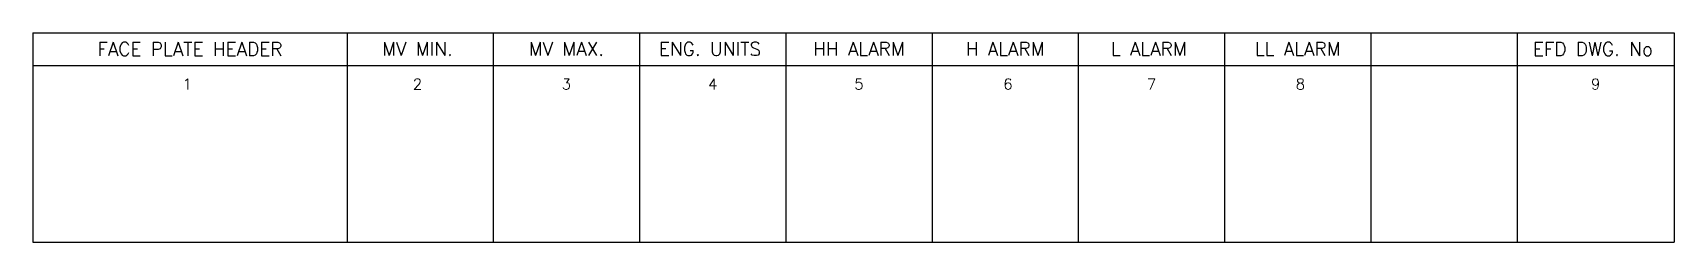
# Model space of a CAD drawing. Extents: x 63 to 366, y 85 to 123.
import ezdxf
from ezdxf.enums import TextEntityAlignment as Align

# ---------------------------------------------------------------- set-up
doc = ezdxf.new("R2010")
doc.units = 0
doc.header["$LTSCALE"] = 5
doc.layers.get('0').update_dxf_attribs({"linetype": 'CONTINUOUS'})
doc.styles.get("Standard").update_dxf_attribs({"font": 'simplex'})

msp = doc.modelspace()

# ---------------------------------------------------------------- linework, layer by layer
at = {"color": 0}
for p, q in [((63, 123.46), (366, 123.46)), ((63, 123.46), (63, 84.83)), ((121, 123.46), (121, 84.83)), ((148, 123.46), (148, 84.83)), ((175, 123.46), (175, 84.83)), ((202, 123.46), (202, 84.83)), ((229, 123.46), (229, 84.83)), ((256, 123.46), (256, 84.83)), ((283, 123.46), (283, 84.83)), ((310, 123.46), (310, 84.83)), ((337, 123.46), (337, 84.83)), ((366, 123.46), (366, 84.83)), ((63, 117.46), (366, 117.46)), ((63, 84.83), (366, 84.83))]:
    msp.add_line(p, q, dxfattribs=at)

# ---------------------------------------------------------------- texts
for s, p in [('FACE PLATE HEADER', (92, 120.46)), ('MV MIN.', (134, 120.5)), ('MV MAX.', (161.5, 120.5)), ('ENG. UNITS', (188, 120.5)), ('HH ALARM', (215.5, 120.5)), ('H ALARM', (242.5, 120.5)), ('L ALARM', (269, 120.5)), ('LL ALARM', (296.5, 120.5)), ('EFD DWG. No', (351, 120.46))]:
    msp.add_text(s, height=2.5, dxfattribs=at).set_placement(p, align=Align.MIDDLE)
for tag, p in [('1', (91.5, 114)), ('2', (134, 114)), ('3', (161.5, 114)), ('4', (188.5, 114)), ('5', (215.5, 114)), ('6', (243, 114)), ('7', (269.5, 114)), ('8', (297, 114)), ('9', (351.5, 114))]:
    msp.add_attdef(tag, text='.', height=2, dxfattribs=at).set_placement(p, align=Align.MIDDLE)

doc.saveas('drawing.dxf')
